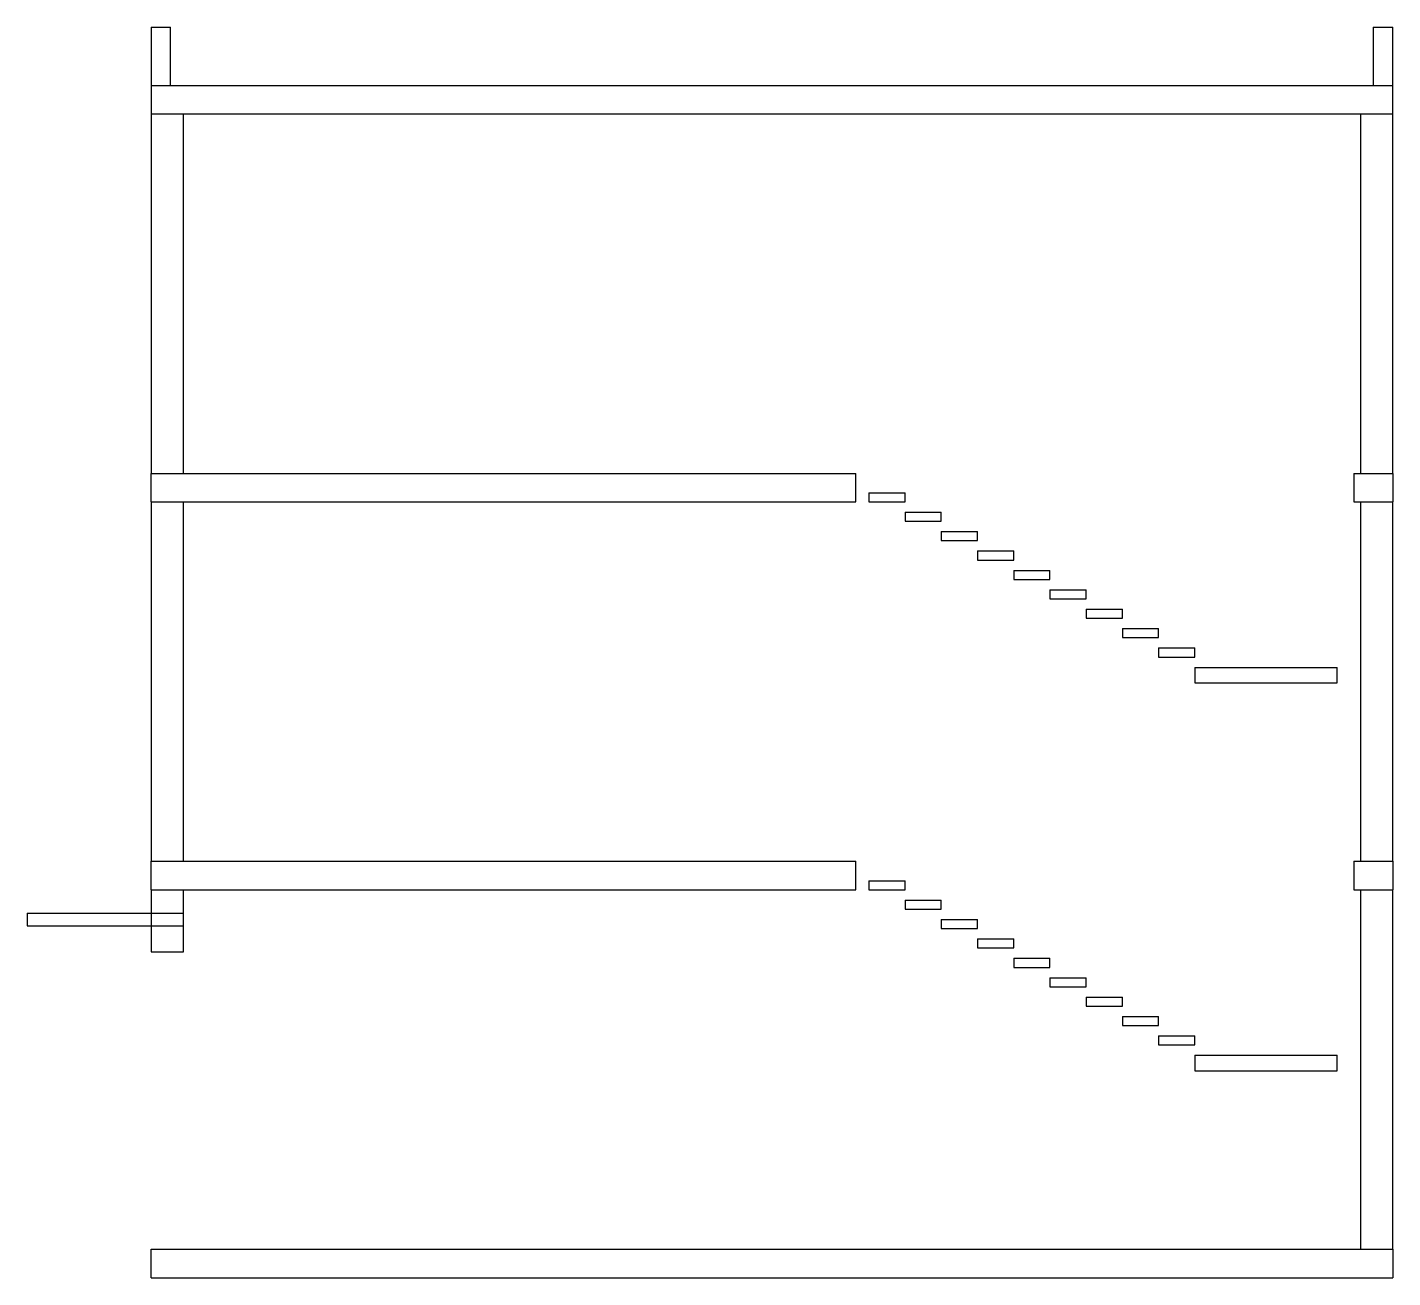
# Model space of a CAD drawing. Header units: millimetres. Extents: x -957 to 9600, y -220 to 9450.
import ezdxf

# ---------------------------------------------------------------- set-up
doc = ezdxf.new("R2010")
doc.units = ezdxf.units.MM
doc.layers.add('sheets', color=7, linetype='CONTINUOUS', lineweight=25, true_color=0x4f8cff)

msp = doc.modelspace()

# ---------------------------------------------------------------- linework, layer by layer
at = {"layer": 'sheets', "linetype": 'CONTINUOUS', "lineweight": 25, "true_color": 0x4f8cff}
for p, q in [((0, 9450), (0, 9000)), ((0, 9450), (150, 9450)), ((150, 9000), (150, 9450)), ((9450, 9450), (9450, 9000)), ((9450, 9450), (9600, 9450)), ((9600, 9000), (9600, 9450)), ((0, 9000), (0, 8780)), ((0, 9000), (9600, 9000)), ((0, 9000), (150, 9000)), ((9450, 9000), (9600, 9000)), ((9600, 8780), (9600, 9000)), ((0, 8780), (0, 6000)), ((0, 8780), (250, 8780)), ((0, 8780), (9600, 8780)), ((250, 6000), (250, 8780)), ((9350, 8780), (9350, 6000)), ((9350, 8780), (9600, 8780)), ((9600, 6000), (9600, 8780)), ((0, 5780), (0, 6000)), ((0, 6000), (5450, 6000)), ((0, 6000), (250, 6000)), ((5450, 5780), (5450, 6000)), ((9300, 6000), (9300, 5780)), ((9300, 6000), (9600, 6000)), ((9350, 6000), (9600, 6000)), ((9600, 6000), (9600, 5780)), ((5550, 5850), (5550, 5780)), ((5550, 5850), (5830, 5850)), ((5830, 5780), (5830, 5850)), ((0, 5780), (0, 3000)), ((0, 5780), (250, 5780)), ((0, 5780), (5450, 5780)), ((250, 3000), (250, 5780)), ((5550, 5780), (5830, 5780)), ((9300, 5780), (9600, 5780)), ((9350, 5780), (9350, 3000)), ((9350, 5780), (9600, 5780)), ((9600, 3000), (9600, 5780)), ((5830, 5700), (5830, 5630)), ((5830, 5700), (6110, 5700)), ((5830, 5630), (6110, 5630)), ((6110, 5630), (6110, 5700)), ((6110, 5550), (6110, 5480)), ((6110, 5550), (6390, 5550)), ((6390, 5480), (6390, 5550)), ((6110, 5480), (6390, 5480)), ((6390, 5400), (6390, 5330)), ((6390, 5400), (6670, 5400)), ((6670, 5330), (6670, 5400)), ((6390, 5330), (6670, 5330)), ((6670, 5250), (6670, 5180)), ((6670, 5250), (6950, 5250)), ((6670, 5180), (6950, 5180)), ((6950, 5180), (6950, 5250)), ((6950, 5100), (6950, 5030)), ((6950, 5100), (7230, 5100)), ((7230, 5030), (7230, 5100)), ((6950, 5030), (7230, 5030)), ((7230, 4950), (7230, 4880)), ((7230, 4950), (7510, 4950)), ((7230, 4880), (7510, 4880)), ((7510, 4880), (7510, 4950)), ((7510, 4800), (7510, 4730)), ((7510, 4800), (7790, 4800)), ((7790, 4730), (7790, 4800)), ((7510, 4730), (7790, 4730)), ((7790, 4650), (7790, 4580)), ((7790, 4650), (8070, 4650)), ((8070, 4580), (8070, 4650)), ((7790, 4580), (8070, 4580)), ((8070, 4500), (8070, 4380)), ((8070, 4500), (9170, 4500)), ((9170, 4380), (9170, 4500)), ((8070, 4380), (9170, 4380)), ((0, 2780), (0, 3000)), ((0, 3000), (5450, 3000)), ((0, 3000), (250, 3000)), ((5450, 2780), (5450, 3000)), ((9300, 3000), (9300, 2780)), ((9300, 3000), (9600, 3000)), ((9350, 3000), (9600, 3000)), ((9600, 3000), (9600, 2780)), ((0, 2780), (0, 2300)), ((0, 2780), (250, 2780)), ((0, 2780), (5450, 2780)), ((250, 2300), (250, 2780)), ((5550, 2850), (5550, 2780)), ((5550, 2850), (5830, 2850)), ((5550, 2780), (5830, 2780)), ((5830, 2780), (5830, 2850)), ((9300, 2780), (9600, 2780)), ((9350, 2780), (9350, 0)), ((9350, 2780), (9600, 2780)), ((9600, 0), (9600, 2780)), ((5830, 2700), (5830, 2630)), ((5830, 2700), (6110, 2700)), ((6110, 2630), (6110, 2700)), ((-957, 2600), (-957, 2500)), ((-957, 2600), (250, 2600)), ((250, 2500), (250, 2600)), ((5830, 2630), (6110, 2630)), ((6110, 2550), (6110, 2480)), ((6110, 2550), (6390, 2550)), ((6390, 2480), (6390, 2550)), ((-957, 2500), (250, 2500)), ((6110, 2480), (6390, 2480)), ((6390, 2400), (6390, 2330)), ((6390, 2400), (6670, 2400)), ((6390, 2330), (6670, 2330)), ((6670, 2330), (6670, 2400)), ((0, 2300), (250, 2300)), ((6670, 2250), (6670, 2180)), ((6670, 2250), (6950, 2250)), ((6950, 2180), (6950, 2250)), ((6670, 2180), (6950, 2180)), ((6950, 2100), (6950, 2030)), ((6950, 2100), (7230, 2100)), ((6950, 2030), (7230, 2030)), ((7230, 2030), (7230, 2100)), ((7230, 1950), (7230, 1880)), ((7230, 1950), (7510, 1950)), ((7510, 1880), (7510, 1950)), ((7230, 1880), (7510, 1880)), ((7510, 1800), (7510, 1730)), ((7510, 1800), (7790, 1800)), ((7790, 1730), (7790, 1800)), ((7510, 1730), (7790, 1730)), ((7790, 1650), (7790, 1580)), ((7790, 1650), (8070, 1650)), ((8070, 1580), (8070, 1650)), ((7790, 1580), (8070, 1580)), ((8070, 1500), (8070, 1380)), ((8070, 1500), (9170, 1500)), ((9170, 1380), (9170, 1500)), ((8070, 1380), (9170, 1380)), ((0, -220), (0, 0)), ((0, 0), (9600, 0)), ((9350, 0), (9600, 0)), ((9600, 0), (9600, -220)), ((0, -220), (9600, -220))]:
    msp.add_line(p, q, dxfattribs=at)

doc.saveas('drawing.dxf')
